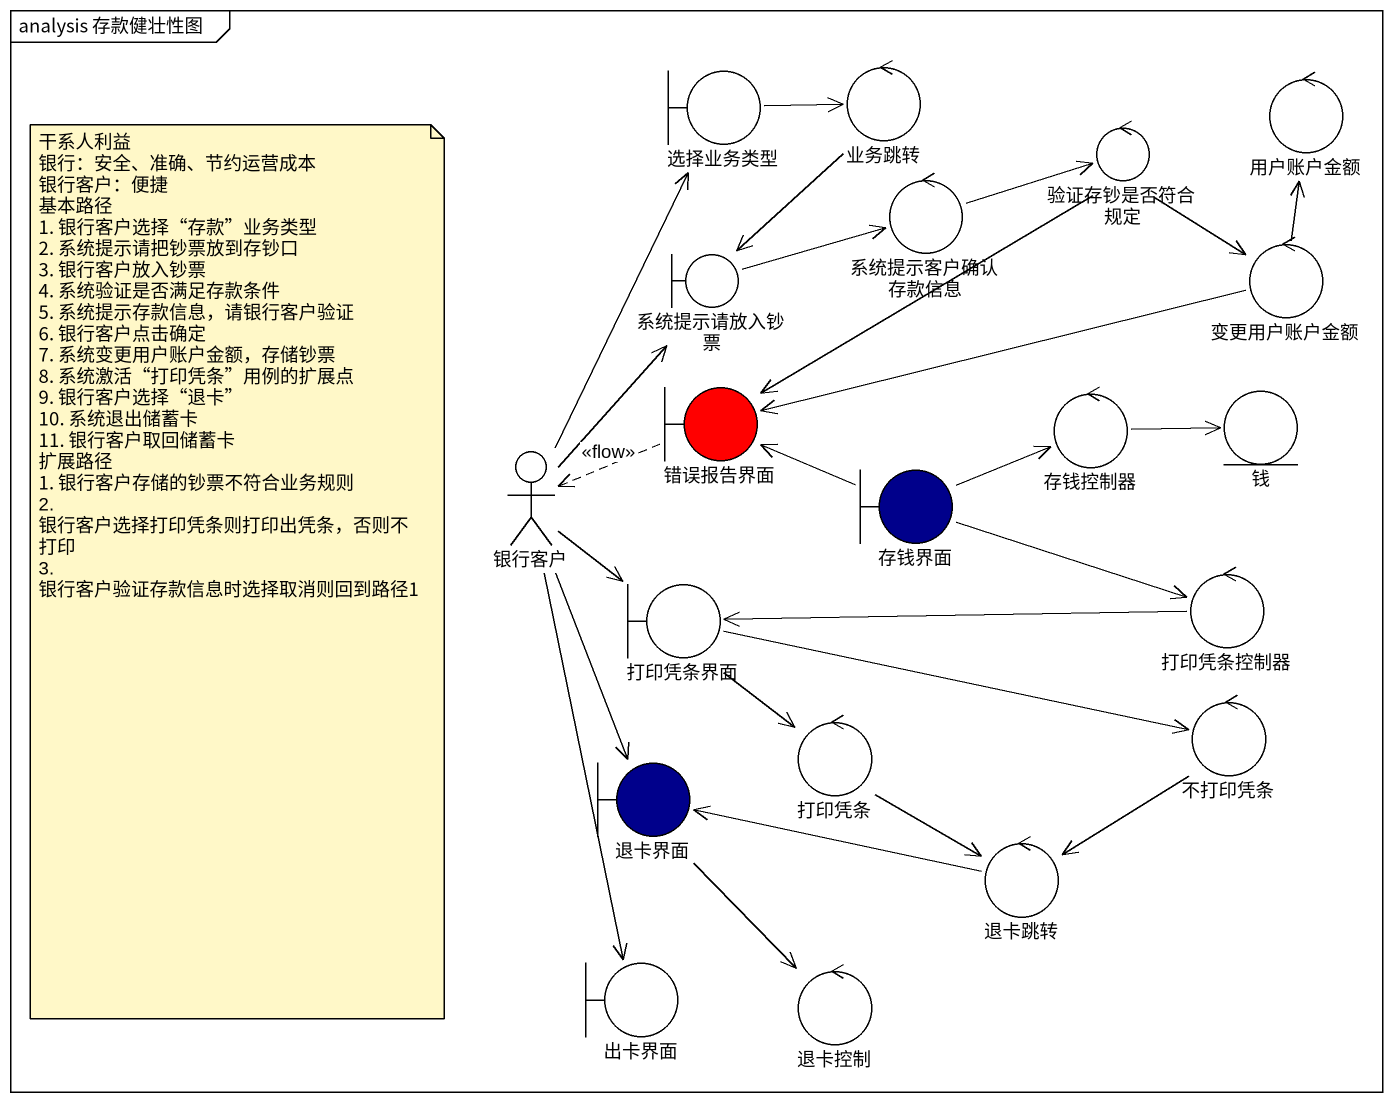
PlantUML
@startuml
mainframe analysis 存款健壮性图
boundary 选择业务类型
control 业务跳转
control 用户账户金额
control 系统提示客户确认存款信息
control 验证存钞是否符合规定
boundary 系统提示请放入钞票
control 变更用户账户金额
boundary 错误报告界面 #FF0000
control 存钱控制器
entity 钱
actor 银行客户
boundary 存钱界面 #00008B
boundary 打印凭条界面
control 打印凭条控制器
control 不打印凭条
boundary 退卡界面 #00008B
control 打印凭条
control 退卡跳转
boundary 出卡界面
control 退卡控制
选择业务类型 -right-> 业务跳转
业务跳转 --> 系统提示请放入钞票
系统提示客户确认存款信息 -right-> 验证存钞是否符合规定
验证存钞是否符合规定 --> 变更用户账户金额
验证存钞是否符合规定 --> 错误报告界面
系统提示请放入钞票 -right-> 系统提示客户确认存款信息
变更用户账户金额 -up-> 用户账户金额
变更用户账户金额 -left-> 错误报告界面
错误报告界面 .left.> 银行客户 : <<flow>>
存钱控制器 -right-> 钱
银行客户 -up-> 选择业务类型
银行客户 -up-> 系统提示请放入钞票
银行客户 --> 打印凭条界面
银行客户 --> 退卡界面
银行客户 --> 出卡界面
存钱界面 -left-> 错误报告界面
存钱界面 -right-> 存钱控制器
存钱界面 -right-> 打印凭条控制器
打印凭条界面 -right-> 不打印凭条
打印凭条界面 --> 打印凭条
打印凭条控制器 -left-> 打印凭条界面
不打印凭条 --> 退卡跳转
退卡界面 --> 退卡控制
打印凭条 --> 退卡跳转
退卡跳转 -left-> 退卡界面
note as N1
  干系人利益
  银行：安全、准确、节约运营成本
  银行客户：便捷
  基本路径
  1. 银行客户选择“存款”业务类型
  2. 系统提示请把钞票放到存钞口
  3. 银行客户放入钞票
  4. 系统验证是否满足存款条件
  5. 系统提示存款信息，请银行客户验证
  6. 银行客户点击确定
  7. 系统变更用户账户金额，存储钞票
  8. 系统激活“打印凭条”用例的扩展点
  9. 银行客户选择“退卡”
  10. 系统退出储蓄卡
  11. 银行客户取回储蓄卡
  扩展路径
  1. 银行客户存储的钞票不符合业务规则
  2. 银行客户选择打印凭条则打印出凭条，否则不打印
  3. 银行客户验证存款信息时选择取消则回到路径1
end note
@enduml
